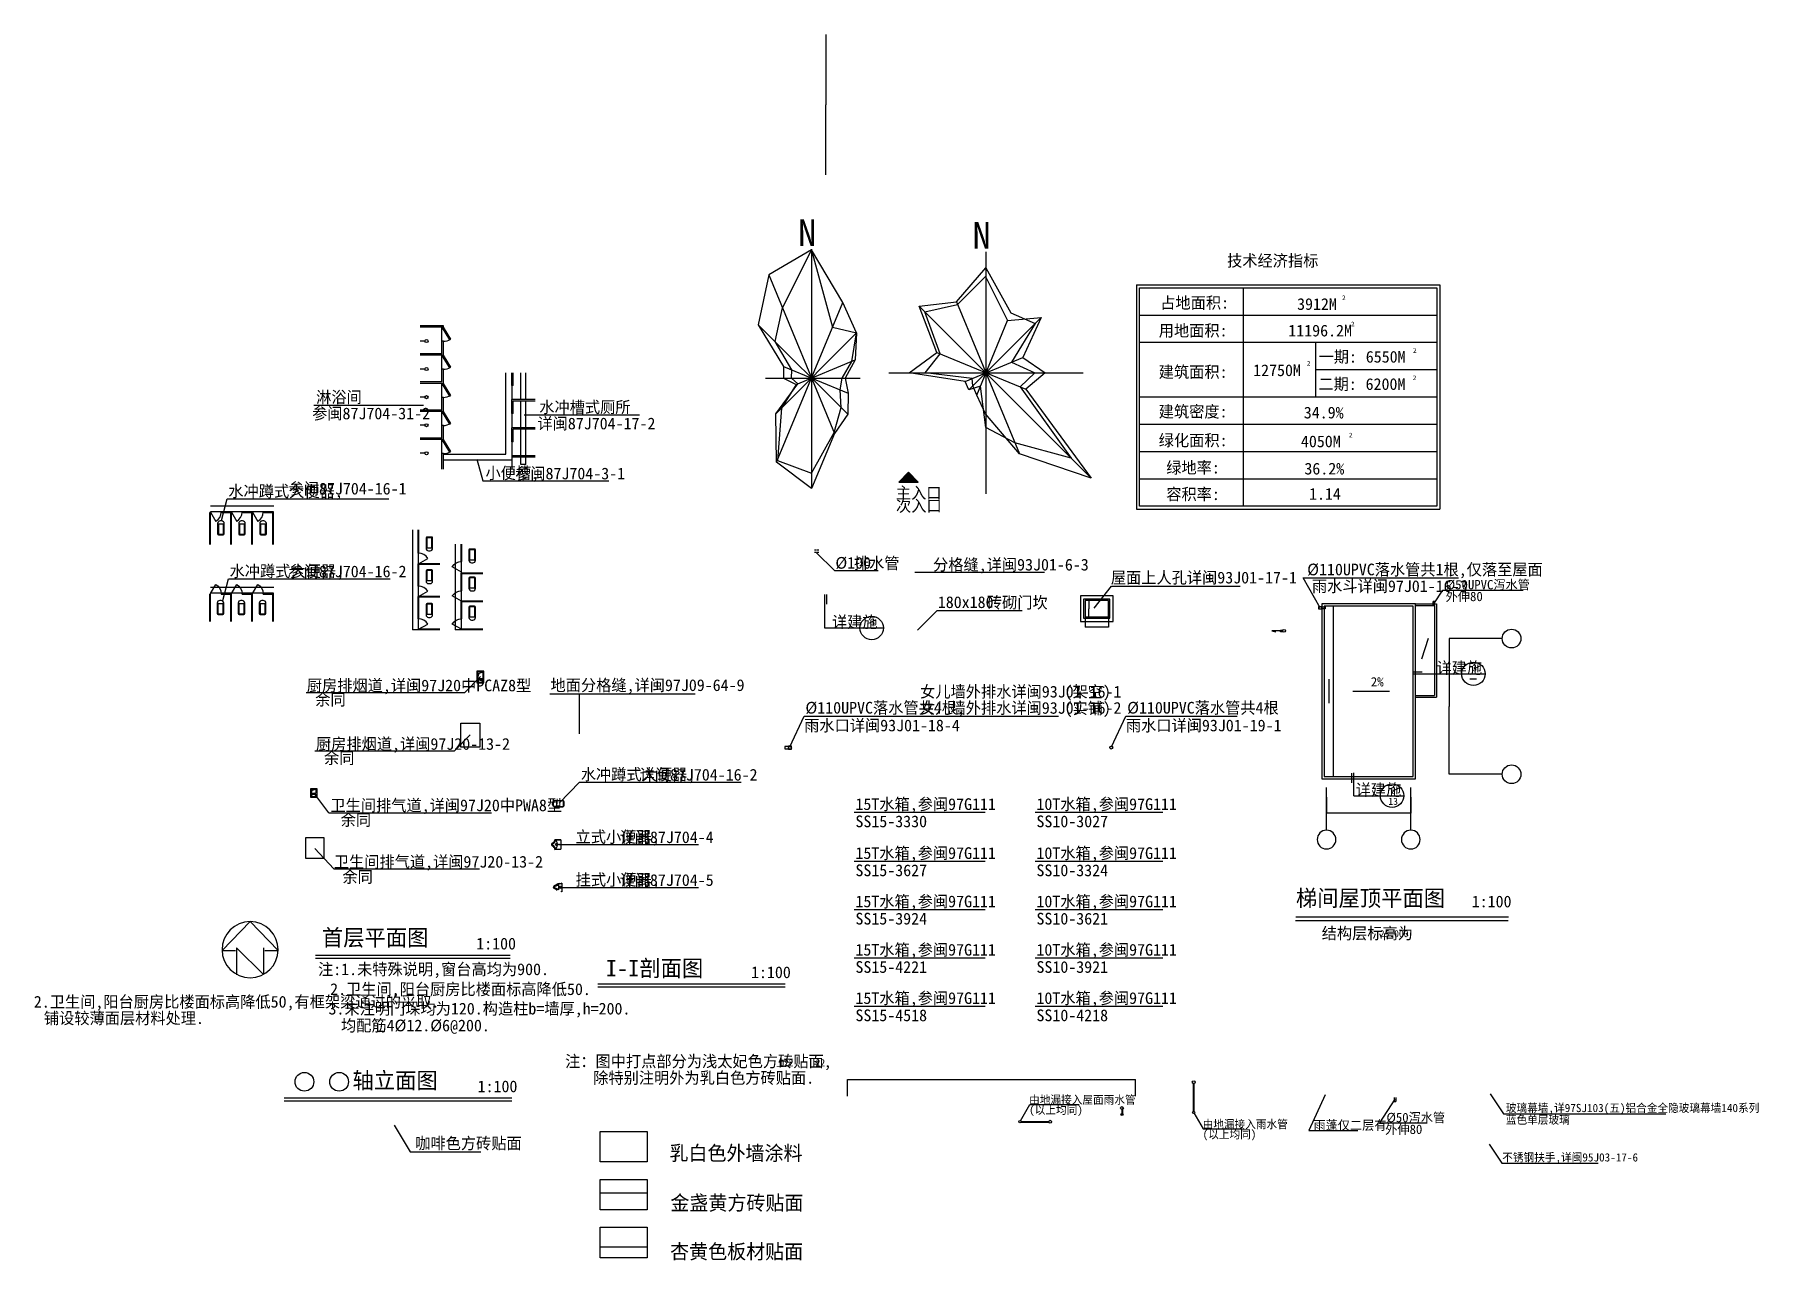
# Model space of a CAD drawing. Header units: metres. Extents: x 0 to 220065, y -166319 to 0.
# Drawn here: x 146391 to 220065, y -166319 to -113921 of the extents above; entities outside this region: 1.
import ezdxf

# ---------------------------------------------------------------- set-up
doc = ezdxf.new("R2010")
doc.units = ezdxf.units.M
for name, color, linetype in [('13000', 94, 'Continuous'), ('9013', 5, 'Continuous'), ('AXIS', 3, 'Continuous'), ('LAYER1', 33, 'Continuous'), ('LAYER2', 7, 'Continuous'), ('PUB_DIM', 3, 'Continuous')]:
    doc.layers.add(name, color=color, linetype=linetype)
doc.dimstyles.get("Standard").update_dxf_attribs({"dimtxt": 2.5, "dimasz": 2.5, "dimexe": 1.25, "dimexo": 0.625, "dimtad": 1, "dimcen": 2.5, "dimazin": 3, "dimtfac": 1, "dimtmove": 0, "dimatfit": 3})

# ---------------------------------------------------------------- blocks, each defined once
blk = doc.blocks.new('_LV6')
for p, q in [((-139.78, -340), (-139.78, -779.66)), ((-109.78, -340), (-109.78, -769.66)), ((99.78, -300), (-99.78, -300)), ((99.78, -330), (-99.78, -330)), ((109.78, -769.66), (109.78, -340)), ((139.78, -779.66), (139.78, -340)), ((139.78, -769.66), (-139.78, -769.66)), ((-29.78, -889.66), (29.78, -889.66))]:
    blk.add_line(p, q)
for centre, radius, start, end in [((-99.78, -340), 40, 90, 180), ((-99.78, -340), 10, 90, 180), ((99.78, -340), 40, 0, 90), ((99.78, -340), 10, 0, 90), ((-29.78, -779.66), 110, 180, 270), ((29.78, -779.66), 110, 270, 0)]:
    blk.add_arc(centre, radius, start, end)
blk = doc.blocks.new('_AXISO')
blk.add_circle((0, 0), 0.5)
blk = doc.blocks.new('_DBLK')
blk.add_line((-0.5, 0), (0, -0.87))
blk.add_arc((-0.5, 0), 1, 300, 0)
blk = doc.blocks.new('M_E8')
for p, q in [((-204.49, -256.55), (-194.49, -1.55)), ((-194.49, -1.55), (195.51, -1.55)), ((205.51, -256.55), (195.51, -1.55))]:
    blk.add_line(p, q)
for points in [[(-195.76, 0), (195.76, 0), (205.51, -256.55, -4.36)], [(-194.49, -1.55), (-204.49, -256.55, 0.76)]]:
    blk.add_lwpolyline(points, format="xyb")
for points in [[(-204.49, -256.55), (-194.31, -257.83), (-194.31, -257.83), (-183.41, -259.98), (-175.22, -261.08), (-165.23, -264.33), (-156.16, -267.62), (-147.09, -270.87), (-138.02, -275.26), (-128.03, -280.7), (-118.96, -287.24), (-108.97, -294.84), (-101.69, -300.32), (-93.54, -307.92), (-86.26, -315.56), (-79.01, -324.29), (-73.56, -331.88), (-68.11, -339.52), (-61.75, -348.26), (-58.13, -355.85), (-53.59, -365.69), (-49.93, -374.38), (-42.69, -383.11), (-36.32, -388.56), (-29.96, -391.8), (-22.72, -395.1), (-17.27, -398.34), (-9.11, -399.44), (0, -399.44), (12.69, -398.34), (22.68, -395.1), (29.04, -391.8), (35.37, -388.56), (42.65, -385.26), (49.02, -379.82), (53.55, -374.38), (58.09, -365.69), (61.71, -356.95), (65.33, -347.16), (70.78, -339.52), (75.32, -331.88), (79.85, -325.34), (85.3, -318.8), (90.75, -313.36), (95.29, -307.92), (99.83, -302.47), (106.19, -294.84), (113.47, -290.49), (118.92, -285.05), (126.16, -279.6), (131.61, -277.41), (138.89, -273.06), (145.22, -270.87), (154.33, -267.62), (161.57, -264.33), (173.39, -261.08), (183.38, -258.88), (190.62, -257.83), (198.81, -256.74), (205.51, -256.55)], [(-1.83, -142.34), (6.33, -142.34), (11.78, -145.59), (19.06, -147.78), (24.51, -152.13), (29.04, -157.57), (34.49, -166.31), (37.2, -173.95), (39.03, -182.64), (37.2, -191.37), (35.37, -200.06), (29.04, -207.7), (24.51, -214.24), (17.23, -218.59), (11.78, -222.93), (3.62, -224.03), (-1.83, -224.03), (-6.37, -224.03), (-10.9, -222.93), (-18.18, -220.78), (-26.34, -217.49), (-31.79, -213.15), (-37.24, -206.6), (-41.78, -198.97), (-43.6, -190.28), (-44.52, -182.64), (-41.78, -172.85), (-39.95, -164.11), (-35.41, -157.57), (-30.87, -149.98), (-26.34, -147.78), (-23.63, -144.49), (-18.18, -143.44), (-13.65, -143.44), (-11.82, -142.34), (-8.19, -142.34), (-6.37, -141.24), (-1.83, -142.34)]]:
    blk.add_lwpolyline(points)
for centre, radius in [((-3.28, -183.74), 41.75), ((-1.11, -73.5), 15)]:
    blk.add_circle(centre, radius)
for centre, radius, start, end in [((-218.06, -431.99), 175.97, 26.18, 85.58), ((-157.97, -223.49), 22.68, 134.59, 206.46), ((-197.62, -411.86), 179.32, 22.3, 83.8), ((-2.19, -389.19), 250.1, 46.65, 133.35), ((1.09, -338.23), 63.32, 194.74, 345.26), ((3.87, -328.88), 38.59, 202.78, 341.36), ((201.41, -407.22), 173.97, 100.57, 157.7), ((215.3, -424.61), 168.35, 93.33, 155.33), ((162.1, -221.77), 16.22, 297.14, 62.86)]:
    blk.add_arc(centre, radius, start, end)
blk = doc.blocks.new('M_E14')
blk.add_line((-116.36, -146.29), (109.36, -146.29))
for points in [[(-185, 0), (-185, -10), (-165, -10)], [(-185, 0), (185, 0), (185, -10), (165, -10)], [(-136.84, -207.12), (-146.12, -193.93), (-153.42, -182.16), (-159, -171.66), (-163.13, -162.28), (-166.07, -153.86), (-168.08, -146.24), (-169.43, -139.28), (-170.39, -132.82), (-171.17, -126.71), (-171.82, -120.84), (-172.36, -115.14), (-172.77, -109.51), (-173.07, -103.86), (-173.26, -98.09), (-173.34, -92.13), (-173.32, -85.87), (-173.2, -79.2), (-172.89, -71.9), (-172.32, -63.72), (-171.41, -54.41), (-170.07, -43.71), (-168.21, -31.39), (-165.76, -17.18), (-164.22, -9.13)], [(-137.39, -204.91), (-127.15, -213.8)], [(-129.96, -211.28), (-128.21, -212.88), (-120.33, -220.88), (-113.44, -228.67), (-107.42, -236.3), (-102.15, -243.82), (-97.51, -251.27), (-93.38, -258.71), (-89.65, -266.16), (-86.25, -273.58), (-83.09, -280.91), (-80.1, -288.09), (-77.22, -295.07), (-74.37, -301.79), (-71.49, -308.17), (-68.49, -314.18), (-65.33, -319.75), (-61.99, -324.9), (-58.48, -329.65), (-54.8, -334), (-50.98, -337.98), (-47, -341.61), (-42.87, -344.9), (-38.61, -347.87), (-34.22, -350.54), (-29.7, -352.9), (-25.05, -354.93), (-20.28, -356.63), (-15.4, -357.98), (-10.4, -358.97), (-5.29, -359.6), (-0.08, -359.85), (0.28, -359.84)], [(120.42, -218.33), (118.59, -219.83), (110.26, -227.37), (102.94, -234.76), (96.5, -242.04), (90.82, -249.25), (85.77, -256.43), (81.23, -263.63), (77.09, -270.85), (73.27, -278.07), (69.7, -285.21), (66.32, -292.22), (63.05, -299.02), (59.83, -305.57), (56.59, -311.78), (53.26, -317.61), (49.79, -323), (46.16, -327.95), (42.39, -332.49), (38.48, -336.63), (34.43, -340.39), (30.25, -343.79), (25.95, -346.84), (21.53, -349.57), (16.99, -351.98), (12.35, -354.08), (7.59, -355.85), (2.74, -357.28), (-0.86, -358.06)], [(128.63, -211.61), (117.47, -220.5)], [(165.82, -14.46), (164.89, -8.91)]]:
    blk.add_lwpolyline(points)
for radius in [47.26, 34.63, 22.06]:
    blk.add_circle((-4.16, -61.93), radius)
for centre, radius, start, end in [((-386.52, -362.73), 346.17, 14.06, 38.7), ((-9.88, -276.01), 40.93, 183.66, 351.94), ((330.92, -365.64), 311.77, 135.29, 164.39)]:
    blk.add_arc(centre, radius, start, end)
blk = doc.blocks.new('M_E2')
blk.add_line((-305.5, -117.5), (-265.5, -117.5))
for points in [[(-365.94, 138, 0.98), (-365.94, -138, 0.98)], [(-365.5, 117.5, 0.98), (-365.5, -117.5, 0.98)], [(-305.5, 117.5, 0.41), (-315.5, 107.5, 0.41)], [(0, 87.5, 0.46), (-58.59, 137.35, 0.46)], [(-20.5, 87.5, 0.41), (-50.5, 117.5, 0.41)], [(-315.5, -107.5, 0.41), (-305.5, -117.5, 0.41)], [(-58.59, -137.35, 0.46), (0, -87.5, 0.46)], [(-50.5, -117.5, 0.41), (-20.5, -87.5, 0.41)]]:
    blk.add_lwpolyline(points, format="xyb")
for points in [[(-365.94, 137.35), (-58.59, 137.35)], [(-315.5, 117.5), (-365.5, 117.5)], [(-340.5, 117.5), (-265.5, 117.5)], [(-315.5, 107.5), (-315.5, -107.5)], [(-50.5, 117.5), (-267.43, 117.5)], [(-20.5, -87.5), (-20.5, 87.5)], [(0, 87.5), (0, -87.5)], [(-381.44, -137.35), (-58.59, -137.35)], [(-315.5, -117.5), (-365.5, -117.5)], [(-340.5, -117.5), (-265.5, -117.5)], [(-265.5, -117.5), (-50.5, -117.5)]]:
    blk.add_lwpolyline(points)
blk = doc.blocks.new('F1')
at = {"color": 9}
for p, q in [((7595.72, 22208.96), (7595.72, 1735.62)), ((3945.94, 19996.2), (9558.49, 6446.28)), ((4619.3, 3999.14), (10265.96, 17631.39)), ((3042.99, 15737.58), (10697.74, 8082.83)), ((4540.96, 8130.1), (11455.7, 15044.83)), ((5189.66, 12181.47), (10726.56, 9888.01)), ((6284.68, 10641.8), (11321.29, 12728.03)), ((3658.53, 11184.85), (11751.63, 11184.85))]:
    blk.add_line(p, q, dxfattribs=at)
at = {"color": 6}
blk.add_lwpolyline([(10220.5, 11184.85), (11032.36, 12608.36), (11455.7, 15044.83), (10265.96, 17631.39), (7598.59, 22129.55), (3945.94, 19996.2), (3042.99, 15737.58), (5189.66, 12181.47), (5189.66, 11184.85), (6284.68, 10641.8), (5029.91, 8619.05), (4678.46, 4141.98), (7595.72, 3048.01), (9526.52, 6523.47), (10129.99, 8650.57), (10039.22, 10172.72)], close=True, dxfattribs=at)
at = {"color": 1}
blk.add_lwpolyline([(10461.38, 11184.85), (10726.56, 9888.01), (10697.74, 8082.83), (9558.49, 6446.28), (7595.72, 1735.62), (4619.3, 3999.14), (4540.96, 8130.1), (6424.47, 10699.7), (5894.21, 11184.85), (5901.73, 11886.52), (4480.04, 14300.52), (5110.2, 17185.41), (7595.72, 22123.85), (9392.27, 15522.12), (11455.7, 15044.83), (11321.29, 12728.03)], close=True, dxfattribs=at)
blk.add_text('N', height=2278.18, dxfattribs=at).set_placement((6453.33, 22478.31))
blk = doc.blocks.new('F2')
at = {"color": 9}
for p, q in [((10540.97, 21647.4), (10540.97, 977.94)), ((4838.2, 17015.44), (19540.74, 2312.91)), ((8034.28, 17364.37), (13405.17, 4397.88)), ((9081.53, 9853.23), (15267.78, 16039.48)), ((9751.79, 9407.42), (12387.13, 15769.7)), ((6349.22, 13048.95), (13941.19, 9904.26)), ((8761.31, 10575.51), (13696.6, 12619.78)), ((2231.47, 11312.67), (18850.47, 11312.67))]:
    blk.add_line(p, q, dxfattribs=at)
at = {"color": 6}
blk.add_lwpolyline([(10540.97, 20287.77), (12668.99, 16450.16), (14751.53, 15523.24), (12715.04, 12213.2), (14727.79, 11312.67), (13462.92, 10102.36), (17839.35, 4014.3), (13024.22, 5317.58), (10540.97, 6626.64), (10069.88, 10175.37), (9081.53, 9853.23), (8761.31, 10575.51), (3971.33, 11312.67), (6349.22, 13048.95), (4838.2, 17015.44), (8034.28, 17364.37)], close=True, dxfattribs=at)
at = {"color": 1}
blk.add_lwpolyline([(10504.53, 19530.94), (12387.13, 15769.7), (15267.78, 16039.48), (13696.6, 12619.78), (15603.13, 11312.67), (13941.19, 9904.26), (19540.74, 2312.91), (13405.17, 4397.88), (10518.14, 7811.67), (9751.79, 9407.42), (9427.19, 10198.9), (9375.81, 10830.05), (5358.51, 11312.67), (6638.9, 12928.96), (5332.01, 16521.63), (8120.96, 17142.53)], close=True, dxfattribs=at)
blk.add_text('N', height=2278.18, dxfattribs=at).set_placement((9398.59, 21916.75))
blk = doc.blocks.new('*D1')
for p, q in [((206851.74, -139738.83), (206851.74, -142638.83)), ((206851.49, -142638.83), (206851.24, -142638.83)), ((206851.74, -145538.83), (206851.74, -142638.83)), ((206851.74, -142638.83), (206851.74, -142638.83)), ((206851.99, -142638.83), (206852.24, -142638.83))]:
    blk.add_line(p, q)
at = {"layer": 'Defpoints'}
for p in [(206851.74, -139738.83), (206851.74, -142638.83), (206851.74, -145538.83)]:
    blk.add_point(p, dxfattribs=at)
at = {"layer": 'PUB_DIM', "insert": (206851.74, -142637.705), "char_height": 1, "attachment_point": 5}
blk.add_mtext('0', dxfattribs=at)
blk = doc.blocks.new('*D2')
for p, q in [((181135.2, -159292.16), (181135.2, -158581.66)), ((181135.45, -158581.66), (187282.7, -158581.66)), ((187287.7, -158581.66), (193434.95, -158581.66)), ((193435.2, -159292.16), (193435.2, -158581.66))]:
    blk.add_line(p, q)
at = {"layer": 'Defpoints'}
for p in [(181135.2, -158581.66), (181135.2, -159292.16), (193435.2, -159292.16)]:
    blk.add_point(p, dxfattribs=at)
at = {"layer": 'AXIS', "insert": (187285.2, -158581.66), "char_height": 1, "attachment_point": 5}
blk.add_mtext('12300', dxfattribs=at)
blk = doc.blocks.new('*D4')
for p, q in [((191453.48, -138461.1), (191453.23, -138461.1)), ((191453.73, -138111.1), (191453.73, -138461.1)), ((191453.73, -138811.1), (191453.73, -138461.1)), ((191453.73, -138461.1), (191453.73, -138461.1)), ((191453.98, -138461.1), (191454.23, -138461.1))]:
    blk.add_line(p, q)
at = {"layer": 'Defpoints'}
for p in [(191453.73, -138111.1), (191453.73, -138461.1), (191453.73, -138811.1)]:
    blk.add_point(p, dxfattribs=at)
at = {"layer": 'PUB_DIM', "insert": (191453.73, -138459.975), "char_height": 1, "attachment_point": 5}
blk.add_mtext('0', dxfattribs=at)
blk = doc.blocks.new('*D5')
for p, q in [((191284.92, -138662.56), (191284.92, -139247.8)), ((192284.92, -138662.56), (192284.92, -139247.8)), ((191782.92, -139247.8), (191284.67, -139247.8)), ((192285.17, -139247.8), (191786.92, -139247.8))]:
    blk.add_line(p, q)
at = {"layer": 'Defpoints'}
for p in [(191284.92, -138662.56), (192284.92, -138662.56), (192284.92, -139247.8)]:
    blk.add_point(p, dxfattribs=at)
at = {"layer": 'PUB_DIM', "insert": (191784.92, -139247.8), "char_height": 1, "attachment_point": 5}
blk.add_mtext('1000', dxfattribs=at)
blk = doc.blocks.new('*D6')
for p, q in [((201605.85, -146510.36), (201605.85, -147204.16)), ((205205.85, -146510.36), (205205.85, -147204.16)), ((203403.85, -147204.16), (201605.6, -147204.16)), ((205206.1, -147204.16), (203407.85, -147204.16))]:
    blk.add_line(p, q)
at = {"layer": 'Defpoints'}
for p in [(201605.85, -146510.36), (205205.85, -146510.36), (205205.85, -147204.16)]:
    blk.add_point(p, dxfattribs=at)
at = {"layer": 'PUB_DIM', "insert": (203405.85, -147204.16), "char_height": 1, "attachment_point": 5}
blk.add_mtext('3600', dxfattribs=at)
blk = doc.blocks.new('*D7')
for p, q in [((180211.04, -113920.77), (180211.04, -116920.77)), ((180210.79, -116920.77), (180210.54, -116920.77)), ((180211.04, -119920.77), (180211.04, -116920.77)), ((180211.04, -116920.77), (180211.04, -116920.77)), ((180211.29, -116920.77), (180211.54, -116920.77))]:
    blk.add_line(p, q)
at = {"layer": 'Defpoints'}
for p in [(180211.04, -113920.77), (180211.04, -116920.77), (180211.04, -119920.77)]:
    blk.add_point(p, dxfattribs=at)
at = {"layer": 'PUB_DIM', "insert": (180211.04, -116919.645), "char_height": 1, "attachment_point": 5}
blk.add_mtext('6M', dxfattribs=at)
blk = doc.blocks.new('*D3')
for p, q in [((0, 0), (0, -158820.84)), ((0, 0), (0, -158820.84)), ((-0.25, -158820.84), (-0.5, -158820.84)), ((0, -158820.84), (0, -158820.84)), ((0.25, -158820.84), (0.5, -158820.84))]:
    blk.add_line(p, q)
at = {"layer": 'Defpoints'}
for p in [(0, 0), (0, 0), (0, -158820.84)]:
    blk.add_point(p, dxfattribs=at)
at = {"layer": 'PUB_DIM', "insert": (0, -158819.715), "char_height": 1, "attachment_point": 5}
blk.add_mtext('0', dxfattribs=at)

msp = doc.modelspace()

# ---------------------------------------------------------------- hatches: boundary and pattern name
at = {"layer": 'LAYER1'}
h = msp.add_hatch(dxfattribs=at)
h.set_pattern_fill('AR-BRELM', scale=80)
h.paths.add_polyline_path([(170569.32, -162850.53), (170569.32, -164150.27), (172569.53, -164150.27), (172569.53, -162850.53)])
h = msp.add_hatch(dxfattribs=at)
h.set_pattern_fill('AR-BRELM', scale=300)
h.paths.add_polyline_path([(170569.32, -164899.73), (170569.32, -166199.47), (172569.53, -166199.47), (172569.53, -164899.73)])
at = {"layer": 'LAYER2'}
h = msp.add_hatch(dxfattribs=at)
h.set_pattern_fill('ANSI31', scale=198)
h.paths.add_polyline_path([(188457.17, -160387.29, 1), (188552.21, -160387.29, 1)])
h = msp.add_hatch(dxfattribs=at)
h.set_pattern_fill('ANSI31', scale=198)
h.paths.add_polyline_path([(192821.86, -160077.07, 1), (192916.9, -160077.07, 1)])
h = msp.add_hatch(dxfattribs=at)
h.set_pattern_fill('ANSI31', scale=198)
h.paths.add_polyline_path([(195884.13, -159992.31, 1), (195979.17, -159992.31, 1)])
h = msp.add_hatch(dxfattribs=at)
h.set_pattern_fill('AR-SAND', scale=180)
h.paths.add_polyline_path([(170569.32, -160801.33), (170569.32, -162101.07), (172569.53, -162101.07), (172569.53, -160801.33)])
at = {"layer": 'PUB_DIM'}
h = msp.add_hatch(dxfattribs=at)
h.set_pattern_fill('SOLID')
h.paths.add_polyline_path([(184158.62, -133050.99), (183740.61, -132632.98), (183322.6, -133050.99)])

# ---------------------------------------------------------------- linework, layer by layer
for p, q in [((195917.61, -159946.91), (195917.61, -158757.41)), ((195947.61, -159945.16), (195947.61, -158755.4)), ((192851.37, -159859.45), (192851.37, -160034.01)), ((192881.37, -159859.45), (192881.37, -160034.01)), ((188550.09, -160373.25), (189739.6, -160373.25)), ((188551.84, -160403.25), (189741.61, -160403.25))]:
    msp.add_line(p, q)
at = {"layer": '9013'}
msp.add_lwpolyline([(156804.85, -153035.94, 1), (154404.85, -153035.94, 1), (156804.85, -153035.94, 1)], format="xyb", dxfattribs=at)
for points in [[(155605.15, -151835.94), (154405.15, -153062.64)], [(155605.15, -151835.94), (156805.15, -153062.64)], [(154405.15, -153062.64), (154980.15, -153062.64)], [(156180.15, -154102.33), (155030.15, -152952.33)], [(155030.15, -152952.33), (155030.15, -154102.63)], [(156180.15, -152952.33), (156180.15, -154102.33)], [(156230.15, -153062.64), (156805.15, -153062.64)]]:
    msp.add_lwpolyline(points, dxfattribs=at)
at = {"layer": 'AXIS'}
for p, q in [((193487.69, -124619.19), (206448.18, -124619.19)), ((193487.69, -124619.19), (193487.69, -134202.53)), ((198039.29, -124744.19), (198039.29, -134077.53)), ((206448.18, -124619.19), (206448.18, -134202.53)), ((193612.69, -125910.86), (206323.18, -125910.86)), ((193612.69, -127077.53), (206323.18, -127077.53)), ((201134.24, -127077.53), (201134.24, -129410.86)), ((201134.24, -128244.19), (206323.18, -128244.19)), ((193612.69, -129410.86), (206323.18, -129410.86)), ((193612.69, -130577.53), (206323.18, -130577.53)), ((193612.69, -131744.19), (206323.18, -131744.19)), ((193612.69, -132910.86), (206323.18, -132910.86)), ((193487.69, -134202.53), (206448.18, -134202.53)), ((209112.45, -139738.83), (206851.74, -139738.83)), ((209112.45, -145538.83), (206851.74, -145538.83)), ((201605.85, -147929.47), (201605.85, -146103.63)), ((205205.85, -147929.47), (205205.85, -146103.63))]:
    msp.add_line(p, q, dxfattribs=at)
for points in [[(191084.92, -139011.1), (192484.92, -139011.1), (192484.92, -137911.1), (191084.92, -137911.1)], [(191224.92, -138871.1), (192344.92, -138871.1), (192344.92, -138051.1), (191224.92, -138051.1)], [(191284.92, -138811.1), (192284.92, -138811.1), (192284.92, -138111.1), (191284.92, -138111.1)]]:
    msp.add_lwpolyline(points, close=True, dxfattribs=at)
at = {"layer": 'LAYER1'}
for p, q in [((163863.97, -126371.51), (162868.81, -126371.51)), ((163864.47, -126431.51), (162868.81, -126431.51)), ((163804.47, -126432.01), (163803.97, -126431.51)), ((163804.47, -127032.01), (163804.47, -126432.01)), ((163864.47, -126432.01), (163813.29, -126463.33)), ((163813.29, -126463.33), (164126.46, -126975.12)), ((163863.97, -126371.51), (163864.47, -126372.01)), ((163864.47, -126431.51), (163864.47, -126372.01)), ((164177.63, -126943.8), (163864.47, -126432.01)), ((163076.42, -127021.24), (162870.36, -127021.24)), ((163864.47, -127032.01), (163804.47, -127032.01)), ((163804.47, -127571.51), (163804.47, -127032.01)), ((163864.47, -127631.51), (163864.47, -127032.01)), ((164126.46, -126975.12), (164177.63, -126943.8)), ((163804.47, -127571.51), (162868.81, -127571.51)), ((163864.47, -127631.51), (162868.81, -127631.51)), ((163804.47, -128231.51), (163804.47, -127631.51)), ((163864.47, -127631.51), (163813.29, -127662.83)), ((163813.29, -127662.83), (164126.46, -128174.62)), ((164177.63, -128143.3), (163864.47, -127631.51)), ((164126.46, -128174.62), (164177.63, -128143.3)), ((163804.47, -128771.51), (162868.81, -128771.51)), ((163864.47, -128831.51), (162868.81, -128831.51)), ((163076.42, -128221.24), (162870.36, -128221.24)), ((163804.47, -128771.51), (163804.47, -128231.51)), ((163864.47, -128231.51), (163804.47, -128231.51)), ((163804.47, -129431.51), (163804.47, -128831.51)), ((163864.47, -128831.51), (163813.29, -128862.83)), ((163813.29, -128862.83), (164126.46, -129374.62)), ((163864.47, -128831.51), (163864.47, -128231.51)), ((164177.63, -129343.3), (163864.47, -128831.51)), ((166533.81, -131851.01), (166533.81, -128386.51)), ((166783.81, -128926.51), (166783.81, -128386.51)), ((166783.81, -128386.51), (166783.81, -132501.51)), ((166843.81, -128926.51), (166783.81, -128926.51)), ((166843.81, -128926.51), (166843.81, -128386.51)), ((167173.81, -129526.51), (167173.81, -128386.51)), ((167393.81, -129526.51), (167393.81, -128386.51)), ((163076.42, -129421.24), (162870.36, -129421.24)), ((163864.47, -129431.51), (163804.47, -129431.51)), ((163804.47, -129971.51), (163804.47, -129431.51)), ((163864.47, -130031.51), (163864.47, -129431.51)), ((164126.46, -129374.62), (164177.63, -129343.3)), ((167783.81, -129526.51), (166783.81, -129526.51)), ((166783.81, -130126.51), (166783.81, -129526.51)), ((166844.31, -129586.51), (166843.81, -129587.01)), ((166843.81, -130126.51), (166843.81, -129587.01)), ((167783.81, -129586.51), (166844.31, -129586.51)), ((167173.81, -130726.51), (167173.81, -129586.51)), ((167393.81, -130726.51), (167393.81, -129586.51)), ((163804.47, -129971.51), (162868.81, -129971.51)), ((163864.47, -130031.51), (162868.81, -130031.51)), ((163804.47, -130631.51), (163804.47, -130031.51)), ((163864.47, -130031.51), (163813.29, -130062.83)), ((163813.29, -130062.83), (164126.46, -130574.62)), ((164177.63, -130543.3), (163864.47, -130031.51)), ((166843.81, -130126.51), (166783.81, -130126.51)), ((163076.42, -130621.24), (162870.36, -130621.24)), ((163864.47, -130631.51), (163804.47, -130631.51)), ((163804.47, -131171.51), (163804.47, -130631.51)), ((163864.47, -131231.51), (163864.47, -130631.51)), ((164126.46, -130574.62), (164177.63, -130543.3)), ((167783.81, -130726.51), (166783.81, -130726.51)), ((166783.81, -131326.51), (166783.81, -130726.51)), ((166843.81, -130787.01), (166844.31, -130786.51)), ((166843.81, -131326.51), (166843.81, -130787.01)), ((167783.81, -130786.51), (166844.31, -130786.51)), ((167173.81, -131926.51), (167173.81, -130786.51)), ((167393.81, -131926.51), (167393.81, -130786.51)), ((163804.47, -131171.51), (162868.81, -131171.51)), ((163864.47, -131231.51), (162868.81, -131231.51)), ((163076.42, -131821.24), (162870.36, -131821.24)), ((163804.47, -131831.51), (163804.47, -131231.51)), ((163864.47, -131831.51), (163804.47, -131831.51)), ((163804.47, -132501.51), (163804.47, -131831.51)), ((163864.47, -131231.51), (163813.29, -131262.83)), ((163813.29, -131262.83), (164126.46, -131774.62)), ((164177.63, -131743.3), (163864.47, -131231.51)), ((163864.47, -132501.51), (163864.47, -131831.51)), ((163864.47, -131851.51), (166533.31, -131851.51)), ((164126.46, -131774.62), (164177.63, -131743.3)), ((166533.31, -131851.51), (166533.81, -131851.01)), ((166843.81, -131326.51), (166783.81, -131326.51)), ((163864.47, -132101.51), (166783.81, -132101.51)), ((167783.81, -131926.51), (166783.81, -131926.51)), ((167783.81, -131986.51), (166783.81, -131986.51)), ((167173.81, -132303.64), (167173.81, -131986.51)), ((167393.81, -132303.64), (167173.81, -132303.64)), ((167393.81, -132303.64), (167393.81, -131986.51)), ((156616.38, -134072.74), (153920.05, -134072.74)), ((153881.39, -135722.74), (153881.39, -134352.74)), ((153911.39, -135722.74), (153911.39, -134322.74)), ((153911.39, -134352.74), (153911.39, -134322.74)), ((156611.38, -134322.74), (153920.05, -134322.74)), ((154370.05, -134322.74), (154811.38, -134322.74)), ((154370.05, -134322.74), (154370.05, -134352.74)), ((154370.05, -134352.74), (154781.38, -134352.74)), ((154781.38, -135722.74), (154781.38, -134352.74)), ((154811.38, -135722.74), (154811.38, -134322.74)), ((154811.38, -134352.74), (154811.38, -134322.74)), ((155261.38, -134322.74), (155711.38, -134322.74)), ((155261.38, -134352.74), (155261.38, -134322.74)), ((155261.38, -134352.74), (155681.38, -134352.74)), ((155681.38, -135722.74), (155681.38, -134352.74)), ((155711.38, -135722.74), (155711.38, -134322.74)), ((155711.38, -134352.74), (155711.38, -134322.74)), ((156161.38, -134322.74), (156611.38, -134322.74)), ((156161.38, -134352.74), (156161.38, -134322.74)), ((156161.38, -134352.74), (156581.38, -134352.74)), ((156581.38, -135722.74), (156581.38, -134352.74)), ((156611.38, -135722.74), (156611.38, -134322.74)), ((162539.88, -135096.95), (162539.88, -139371.95)), ((162789.88, -135096.95), (162789.88, -139371.95)), ((162789.88, -136091.95), (162789.88, -135096.95)), ((162819.88, -136091.95), (162819.88, -135096.95)), ((162819.88, -136091.95), (162789.88, -136091.95)), ((164372.13, -135696.95), (164372.13, -139371.95)), ((164622.13, -135696.95), (164622.13, -139371.95)), ((164622.13, -136446.95), (164622.13, -135696.95)), ((164652.13, -136446.95), (164652.13, -135696.95)), ((163714.88, -136541.95), (162789.88, -136541.95)), ((162819.88, -136541.95), (162789.88, -136541.95)), ((162789.88, -137491.95), (162789.88, -136541.95)), ((163714.88, -136571.95), (162819.88, -136571.95)), ((162819.88, -137491.95), (162819.88, -136571.95)), ((164652.13, -136446.95), (164622.13, -136446.95)), ((165547.13, -136941.95), (164622.13, -136941.95)), ((164622.13, -137691.95), (164622.13, -136941.95)), ((164652.13, -136941.95), (164622.13, -136941.95)), ((165547.13, -136971.95), (164652.13, -136971.95)), ((164652.13, -137691.95), (164652.13, -136971.95)), ((156616.38, -137554.33), (153920.05, -137554.33)), ((162819.88, -137491.95), (162789.88, -137491.95)), ((164652.13, -137691.95), (164622.13, -137691.95)), ((153881.39, -139004.33), (153881.39, -137834.33)), ((153911.39, -139004.33), (153911.39, -137804.33)), ((153911.39, -137834.33), (153911.39, -137804.33)), ((156611.38, -137804.33), (153920.05, -137804.33)), ((154370.05, -137804.33), (154811.38, -137804.33)), ((154370.05, -137804.33), (154370.05, -137834.33)), ((154370.05, -137834.33), (154781.38, -137834.33)), ((154781.38, -139004.33), (154781.38, -137834.33)), ((154811.38, -139004.33), (154811.38, -137804.33)), ((154811.38, -137834.33), (154811.38, -137804.33)), ((155261.38, -137804.33), (155711.38, -137804.33)), ((155261.38, -137834.33), (155261.38, -137804.33)), ((155261.38, -137834.33), (155681.38, -137834.33)), ((155681.38, -139004.33), (155681.38, -137834.33)), ((155711.38, -139004.33), (155711.38, -137804.33)), ((155711.38, -137834.33), (155711.38, -137804.33)), ((156161.38, -137804.33), (156611.38, -137804.33)), ((156161.38, -137834.33), (156161.38, -137804.33)), ((156161.38, -137834.33), (156581.38, -137834.33)), ((156581.38, -139004.33), (156581.38, -137834.33)), ((156611.38, -139004.33), (156611.38, -137804.33)), ((163714.88, -137941.95), (162789.88, -137941.95)), ((162789.88, -138891.95), (162789.88, -137941.95)), ((162819.88, -137941.95), (162789.88, -137941.95)), ((163714.88, -137971.95), (162819.88, -137971.95)), ((162819.88, -138891.95), (162819.88, -137971.95)), ((164622.13, -138891.95), (164622.13, -138141.95)), ((165547.13, -138141.95), (164622.13, -138141.95)), ((164652.13, -138141.95), (164622.13, -138141.95)), ((164652.13, -138891.95), (164652.13, -138171.95)), ((165547.13, -138171.95), (164652.13, -138171.95)), ((162819.88, -138891.95), (162789.88, -138891.95)), ((164652.13, -138891.95), (164622.13, -138891.95)), ((162789.88, -139371.95), (162539.88, -139371.95)), ((163714.88, -139341.95), (162789.88, -139341.95)), ((162789.88, -139371.95), (162789.88, -139341.95)), ((162819.88, -139341.95), (162789.88, -139341.95)), ((163714.88, -139371.95), (162789.88, -139371.95)), ((164622.13, -139371.95), (164372.13, -139371.95)), ((165547.13, -139341.95), (164622.13, -139341.95)), ((164652.13, -139341.95), (164622.13, -139341.95)), ((164622.13, -139371.95), (164622.13, -139341.95)), ((165547.13, -139371.95), (164622.13, -139371.95)), ((165326, -141447.27), (165566, -141447.27)), ((165328.99, -141447.27), (165389.24, -141220.38)), ((165389.24, -141220.38), (165568.99, -141164.52)), ((165326, -141477.27), (165566, -141477.27)), ((165326, -141604.52), (165376.53, -141516.18)), ((165376.53, -141516.18), (165566, -141477.27)), ((158230.45, -146352.67), (158260.26, -146214.34)), ((158230.45, -146352.67), (158420.45, -146352.67)), ((158230.45, -146382.67), (158420.45, -146382.67)), ((158230.45, -146495.42), (158251.86, -146403.71)), ((158251.86, -146403.71), (158420.45, -146382.67)), ((158260.26, -146214.34), (158420.45, -146175.42))]:
    msp.add_line(p, q, dxfattribs=at)
for points in [[(153911.39, -134352.74), (153911.39, -134322.74)], [(153911.39, -134352.74), (153911.39, -134322.74)], [(154370.05, -134322.74), (154370.05, -134352.74)], [(154370.05, -134322.74), (154370.05, -134352.74)], [(154811.38, -134352.74), (154811.38, -134322.74)], [(154811.38, -134352.74), (154811.38, -134322.74)], [(155261.38, -134352.74), (155261.38, -134322.74)], [(155261.38, -134352.74), (155261.38, -134322.74)], [(155711.38, -134352.74), (155711.38, -134322.74)], [(155711.38, -134352.74), (155711.38, -134322.74)], [(156161.38, -134352.74), (156161.38, -134322.74)], [(156161.38, -134352.74), (156161.38, -134322.74)], [(162819.88, -136091.95), (162789.88, -136091.95)], [(162819.88, -136091.95), (162789.88, -136091.95)], [(162819.88, -136091.95), (162789.88, -136091.95)], [(162819.88, -136541.95), (162789.88, -136541.95)], [(162819.88, -136541.95), (162789.88, -136541.95)], [(162819.88, -136541.95), (162789.88, -136541.95)], [(164652.13, -136446.95), (164622.13, -136446.95)], [(164652.13, -136446.95), (164622.13, -136446.95)], [(164652.13, -136446.95), (164622.13, -136446.95)], [(164652.13, -136941.95), (164622.13, -136941.95)], [(164652.13, -136941.95), (164622.13, -136941.95)], [(164652.13, -136941.95), (164622.13, -136941.95)], [(162819.88, -137491.95), (162789.88, -137491.95)], [(162819.88, -137491.95), (162789.88, -137491.95)], [(162819.88, -137491.95), (162789.88, -137491.95)], [(164652.13, -137691.95), (164622.13, -137691.95)], [(164652.13, -137691.95), (164622.13, -137691.95)], [(164652.13, -137691.95), (164622.13, -137691.95)], [(153911.39, -137834.33), (153911.39, -137804.33)], [(153911.39, -137834.33), (153911.39, -137804.33)], [(154370.05, -137804.33), (154370.05, -137834.33)], [(154370.05, -137804.33), (154370.05, -137834.33)], [(154811.38, -137834.33), (154811.38, -137804.33)], [(154811.38, -137834.33), (154811.38, -137804.33)], [(155261.38, -137834.33), (155261.38, -137804.33)], [(155261.38, -137834.33), (155261.38, -137804.33)], [(155711.38, -137834.33), (155711.38, -137804.33)], [(155711.38, -137834.33), (155711.38, -137804.33)], [(156161.38, -137834.33), (156161.38, -137804.33)], [(156161.38, -137834.33), (156161.38, -137804.33)], [(162819.88, -137941.95), (162789.88, -137941.95)], [(162819.88, -137941.95), (162789.88, -137941.95)], [(164652.13, -138141.95), (164622.13, -138141.95)], [(164652.13, -138141.95), (164622.13, -138141.95)], [(162819.88, -138891.95), (162789.88, -138891.95)], [(162819.88, -138891.95), (162789.88, -138891.95)], [(164652.13, -138891.95), (164622.13, -138891.95)], [(164652.13, -138891.95), (164622.13, -138891.95)], [(162819.88, -139341.95), (162789.88, -139341.95), (162789.88, -139371.95)], [(162789.88, -139371.95), (162789.88, -139341.95), (162819.88, -139341.95)], [(164622.13, -139371.95), (164622.13, -139341.95), (164652.13, -139341.95)], [(164652.13, -139341.95), (164622.13, -139341.95), (164622.13, -139371.95)], [(165296, -141634.52), (165596, -141634.52), (165596, -141134.52), (165296, -141134.52), (165296, -141634.52)], [(165566, -141447.27), (165566, -141164.52), (165326, -141164.52), (165326, -141447.27)], [(165326, -141477.27), (165326, -141604.52), (165566, -141604.52), (165566, -141477.27)], [(158200.45, -146145.42), (158450.45, -146145.42), (158450.45, -146525.42), (158200.45, -146525.42), (158200.45, -146145.42)], [(158230.45, -146352.67), (158230.45, -146175.42), (158420.45, -146175.42), (158420.45, -146352.67)], [(158420.45, -146382.67), (158420.45, -146495.42), (158230.45, -146495.42), (158230.45, -146382.67)]]:
    msp.add_lwpolyline(points, dxfattribs=at)
for centre in [(163142.16, -127020.98), (163142.16, -128220.98), (163142.16, -129420.98), (163142.16, -130620.98), (163142.16, -131820.98)]:
    msp.add_circle(centre, 65.89, dxfattribs=at)
for centre in [(163864.47, -126432.01), (163864.47, -127631.51), (163864.47, -128831.51), (163864.47, -130031.51), (163864.47, -131231.51)]:
    msp.add_arc(centre, 600, 270, 301.46, dxfattribs=at)
at = {"layer": 'LAYER2'}
for p, q in [((158333.3, -129768.68), (163009.04, -129768.68)), ((167324.02, -130174.28), (172251.54, -130174.28)), ((165300.71, -132073.69), (165546.97, -132996.38)), ((165546.97, -132996.38), (170934.95, -132996.38)), ((154380.06, -134690.91), (154626.32, -133768.22)), ((154626.32, -133768.22), (161535.53, -133768.22)), ((179731.17, -135941.86), (179805.92, -135941.86)), ((179731.17, -136041.86), (179805.92, -136041.86)), ((179797.15, -136056.86), (180574.97, -136834.68)), ((179835.25, -135941.86), (179911.17, -135941.86)), ((179835.25, -136041.86), (179911.17, -136041.86)), ((180574.97, -136834.68), (182438.51, -136834.68)), ((184005.29, -136901.7), (189553.92, -136901.7)), ((154434.35, -138104.84), (154680.61, -137182.16)), ((154680.61, -137182.16), (161589.82, -137182.16)), ((191680.64, -138434.3), (192414.18, -137499.51)), ((192414.18, -137499.51), (197915.71, -137499.51)), ((200603.5, -137141.57), (207247.86, -137141.57)), ((201338.9, -138426.78), (200603.5, -137141.57)), ((206197.26, -138253.8), (206579.37, -137665.73)), ((206579.37, -137665.73), (210002.51, -137665.73)), ((180148.65, -137858.08), (180148.65, -139286.4)), ((201905.85, -145638.83), (201905.85, -138348.83)), ((205405.85, -138248.83), (206306, -138248.83)), ((205405.85, -138328.83), (206226, -138328.83)), ((206226, -138328.83), (206226, -142168.83)), ((206306, -138248.83), (206306, -142248.83)), ((184123.03, -139384.28), (184971.62, -138535.7)), ((184971.62, -138535.7), (188600.09, -138535.7)), ((180148.65, -139286.4), (182643.43, -139286.4)), ((199608.21, -139407.76), (199261.89, -139407.76)), ((199261.89, -139407.76), (199444.16, -139444.27)), ((199637.97, -139445.18), (199637.97, -139379.48)), ((199637.97, -139379.48), (199739.14, -139379.48)), ((199741.87, -139445.18), (199637.97, -139445.18)), ((164761.27, -142050.67), (165446, -141360.7)), ((205291.24, -141246.32), (208382.52, -141246.32)), ((164761.27, -142050.67), (158003.14, -142050.67)), ((168409.85, -142094.42), (174625.45, -142094.42)), ((169665.93, -142094.42), (169665.93, -143808.83)), ((205405.85, -142168.83), (206226, -142168.83)), ((207729.41, -141458.89), (208017.86, -141458.89)), ((205405.85, -142248.83), (206306, -142248.83)), ((178663.81, -144371.11), (179279.74, -143052.88)), ((179279.74, -143052.88), (190157.13, -143052.88)), ((192412.49, -144371.11), (193028.42, -143052.88)), ((193028.42, -143052.88), (197790.24, -143052.88)), ((164330.1, -144548), (165014.83, -143858.04)), ((164330.1, -144548), (158369.18, -144548)), ((168818.29, -146770.63), (169687.19, -145870.63)), ((169687.19, -145870.63), (176596.4, -145870.63)), ((202770, -146460.3), (202770, -145474.05)), ((158971.15, -147188.54), (158324.49, -146326.1)), ((202770, -146460.3), (204906.99, -146460.3)), ((158971.15, -147188.54), (165928.11, -147188.54)), ((187020.18, -147174.09), (181416.26, -147174.09)), ((194602.74, -147174.09), (189151.59, -147174.09)), ((159179.95, -149579.96), (158371.39, -148709.39)), ((168836.61, -148540.59), (174768.37, -148540.59)), ((187020.18, -149266.35), (181416.26, -149266.35)), ((194602.74, -149266.35), (189151.59, -149266.35)), ((159179.95, -149579.96), (165411.65, -149579.96)), ((168836.61, -150372.43), (174768.37, -150372.43)), ((187020.18, -151332.13), (181416.26, -151332.13)), ((194602.74, -151332.13), (189151.59, -151332.13)), ((200280.17, -151790.2), (209362.03, -151790.2)), ((158395.97, -153400.08), (166723.14, -153400.08)), ((187020.18, -153397.92), (181416.26, -153397.92)), ((194602.74, -153397.92), (189151.59, -153397.92)), ((170461.77, -154624.24), (178466.19, -154624.24)), ((187020.18, -155463.7), (181416.26, -155463.7)), ((194602.74, -155463.7), (189151.59, -155463.7)), ((161040.98, -156522.75), (161299.89, -156522.75)), ((157057.39, -159500.19), (166783.01, -159500.19)), ((201540.04, -159237.17), (200853.01, -160766.56)), ((204522.05, -159425.02), (203863.26, -160438.91)), ((208599.77, -159191.43), (209162.01, -160050.97)), ((161761.79, -160540.12), (162442.13, -161679.49)), ((203863.26, -160438.91), (205900.79, -160438.91)), ((209162.01, -160050.97), (216106.06, -160050.97)), ((200853.01, -160766.56), (202949.11, -160766.56)), ((208553.07, -161340.87), (209096, -162161.83)), ((162442.13, -161679.49), (165472.42, -161679.49)), ((209096, -162161.83), (213214.35, -162161.83))]:
    msp.add_line(p, q, dxfattribs=at)
for points in [[(206323.18, -134077.53), (193612.69, -134077.53), (193612.69, -124744.19), (206323.18, -124744.19), (206323.18, -134077.53)], [(180233.32, -137855.72), (180233.32, -138265.76)], [(205288.88, -141161.64), (205698.92, -141161.64)], [(202669.3, -145489.68), (202669.3, -145899.72)], [(200299.56, -151632.76), (209381.42, -151632.76)], [(158395.97, -153267.65), (166723.14, -153267.65)], [(170461.77, -154491.81), (178466.19, -154491.81)], [(157057.39, -159367.75), (166783.01, -159367.75)]]:
    msp.add_lwpolyline(points, dxfattribs=at)
for points in [[(201405.85, -145738.83), (205405.85, -145738.83), (205405.85, -138248.83), (201405.85, -138248.83)], [(201505.85, -145638.83), (205305.85, -145638.83), (205305.85, -138348.83), (201505.85, -138348.83)], [(165428.81, -144376.56), (164608.81, -144376.56), (164608.81, -143356.56), (165428.81, -143356.56)], [(157986.39, -148242.14), (158756.39, -148242.14), (158756.39, -149142.14), (157986.39, -149142.14)], [(170569.32, -160801.33), (172569.53, -160801.33), (172569.53, -162101.07), (170569.32, -162101.07)], [(170569.32, -162850.53), (172569.53, -162850.53), (172569.53, -164150.27), (170569.32, -164150.27)], [(170569.32, -164899.73), (172569.53, -164899.73), (172569.53, -166199.47), (170569.32, -166199.47)]]:
    msp.add_lwpolyline(points, close=True, dxfattribs=at)
for centre in [(182168.3, -139286.4), (207882.52, -141246.32), (204407.05, -146452.71)]:
    msp.add_circle(centre, 500, dxfattribs=at)
at = {"layer": 'PUB_DIM'}
for p, q in [((183322.6, -133050.99), (183740.61, -132632.98)), ((183322.6, -133050.99), (184158.62, -133050.99)), ((184158.62, -133050.99), (183740.61, -132632.98)), ((206156, -138328.83), (206156, -138148.83)), ((206226, -138148.83), (206156, -138148.83)), ((206226, -138328.83), (206226, -138148.83)), ((204493.3, -159349.99), (204493.3, -159529.99)), ((204493.3, -159529.99), (204563.3, -159529.99)), ((204563.3, -159349.99), (204563.3, -159529.99))]:
    msp.add_line(p, q, dxfattribs=at)
for points in [[(201277.12, -138361.4), (201399.7, -138361.4), (201399.7, -138484.03), (201277.12, -138484.03)], [(178736.73, -144342.48), (178614.14, -144342.48), (178614.14, -144465.1), (178736.73, -144465.1)]]:
    msp.add_lwpolyline(points, close=True, dxfattribs=at)
for points in [[(201376.05, -138375.03), (201553.17, -138375.03), (201553.17, -138470.41), (201375.78, -138470.41)], [(205952.23, -139735.86), (205666.25, -140612.36)], [(201698.4, -141474.37), (201698.4, -142501.89)], [(202730.96, -141985.94), (204301.56, -141985.94)], [(178637.8, -144356.1), (178460.67, -144356.1), (178460.67, -144451.48), (178638.06, -144451.48)], [(188523.02, -160343.81), (188924.88, -159651.23), (191034.64, -159651.23)], [(195938.43, -160002.96), (196340.29, -160695.54), (197990.62, -160695.54)]]:
    msp.add_lwpolyline(points, dxfattribs=at)
for centre, radius in [((201338.94, -138422.2), 60), ((199789.47, -139405.91), 60), ((178674.9, -144403.27), 60), ((192406.52, -144398.13), 60), ((195929.99, -158700.57), 60), ((192862.66, -159800.68), 60), ((188504.69, -160387.29), 47.52), ((189796.43, -160385.64), 60), ((192869.38, -160077.07), 47.52), ((195931.65, -159992.31), 47.52)]:
    msp.add_circle(centre, radius, dxfattribs=at)

# ---------------------------------------------------------------- block references
at = {"layer": 'AXIS'}
for name, p, xscale, yscale, zscale in [('F1', (175797.62, -134194.82), 0.5, 0.5, 0.5), ('F2', (181778.34, -134035.24), 0.5, 0.5, 0.5), ('_AXISO', (209512.45, -139738.83), 800, 800, 800), ('_AXISO', (209512.45, -145538.83), 800, 800, 800), ('_AXISO', (157925.25, -158680.1), 800, 800, 800), ('_AXISO', (159409.91, -158680.1), 800, 800, 800)]:
    msp.add_blockref(name, p, dxfattribs=dict(at, xscale=xscale, yscale=yscale, zscale=zscale))
at = {"layer": 'AXIS', "xscale": -800, "yscale": 800, "zscale": 800, "rotation": 180}
for p in [(201605.85, -148329.47), (205205.85, -148329.47)]:
    msp.add_blockref('_AXISO', p, dxfattribs=at)
at = {"layer": 'LAYER1', "xscale": 450, "zscale": 450}
for p, yscale in [((154145.05, -134337.74), 450), ((155036.38, -137819.33), -450), ((155936.38, -137819.33), -450)]:
    msp.add_blockref('_DBLK', p, dxfattribs=dict(at, yscale=yscale))
at = {"layer": 'LAYER1'}
for name, p, rotation in [('_LV6', (154358.84, -135600.66), 180), ('_LV6', (155256.99, -135600.66), 180), ('_LV6', (156159.72, -135600.66), 180), ('_LV6', (154338.54, -139004.33), 180), ('_LV6', (155236.69, -139004.33), 180), ('_LV6', (156139.41, -139004.33), 180), ('M_E8', (168886.95, -148540.59), 270), ('M_E14', (168927.57, -150372.43), 270)]:
    msp.add_blockref(name, p, dxfattribs=dict(at, rotation=rotation))
at = {"layer": 'LAYER1', "zscale": 450}
for p, xscale, yscale, rotation in [((155036.38, -134337.74), -450, -450, 180), ((155936.38, -134337.74), -450, -450, 180), ((162804.88, -136316.95), 450, 450, 90), ((164637.13, -136671.95), -450, 450, 270), ((154145.05, -137819.33), -450, 450, 180), ((162804.88, -137716.95), 450, 450, 90), ((164637.13, -137916.95), -450, 450, 270), ((162804.88, -139116.95), 450, 450, 90), ((164637.13, -139116.95), -450, 450, 270)]:
    msp.add_blockref('_DBLK', p, dxfattribs=dict(at, xscale=xscale, yscale=yscale, rotation=rotation))
at = {"layer": 'LAYER1'}
for name, p in [('_LV6', (163264.88, -135098.54)), ('_LV6', (165097.13, -135611.64)), ('_LV6', (163264.88, -136498.54)), ('_LV6', (165097.13, -136811.64)), ('_LV6', (163264.88, -137943.54)), ('_LV6', (165097.13, -138056.64)), ('M_E2', (169013.55, -146795.64))]:
    msp.add_blockref(name, p, dxfattribs=at)

# ---------------------------------------------------------------- texts
at = {"layer": '13000'}
msp.add_text('2', height=200, dxfattribs=at).set_placement((200761.81, -128074.61))
at = {"layer": 'AXIS'}
for s, height, p in [('3912M', 500, (200346.15, -125691.39)), ('2', 200, (202267.41, -125270.66)), ('11196.2M', 500, (199971.48, -126826.33)), ('2', 200, (202645.64, -126393.27)), ('6550M', 500, (203282.33, -127944.73)), ('2', 200, (205295.45, -127527.47)), ('12750M', 500, (198469.39, -128521.37)), ('6200M', 500, (203275.08, -129111.39)), ('2', 200, (205288.19, -128694.13)), ('34.9%', 500, (200633.88, -130329.93)), ('4050M', 500, (200510.49, -131560.45)), ('2', 200, (202559.11, -131142.7)), ('36.2%', 500, (200659.76, -132725.25)), ('1.14', 500, (200858.05, -133805.59))]:
    msp.add_text(s, height=height, dxfattribs=at).set_placement(p)
at = {"layer": 'LAYER1'}
for s, p in [('占地面积:', (194498.89, -125636.16)), ('用地面积:', (194434.51, -126824.45)), ('一期:', (201264.9, -127944.31)), ('建筑面积:', (194434.51, -128592.31)), ('二期:', (201257.64, -129110.98)), ('建筑密度:', (194434.51, -130286.64)), ('绿化面积:', (194434.51, -131517.16)), ('绿地率:', (194756.38, -132681.96)), ('容积率:', (194756.38, -133818.56))]:
    msp.add_text(s, height=500, dxfattribs=at).set_placement(p)
at = {"layer": 'LAYER2'}
for s, height, p in [('技术经济指标', 500, (197355.84, -123839.15)), ('淋浴间', 500, (158428.07, -129668.33)), ('水冲槽式厕所', 500, (167962.33, -130095.34)), ('参闽87J704-31-2', 500, (158253.74, -130367.44)), ('详闽87J704-17-2', 500, (167883.55, -130796.41)), ('小便槽,', 500, (165664.01, -132914.41)), ('参闽87J704-3-1', 500, (166929.76, -132933.29)), ('水冲蹲式大便器,', 500, (154674.59, -133690.19)), ('参闽87J704-16-1', 500, (157250.11, -133580.48)), ('主入口', 500, (183199.86, -133761.47)), ('次入口', 500, (183206.75, -134314.46)), ('%%c100', 500, (180617.28, -136751.48)), ('排水管', 500, (181406.59, -136764.38)), ('分格缝,详闽93J01-6-3', 500, (184791.4, -136828.93)), ('水冲蹲式大便器,', 500, (154728.88, -137104.13)), ('参闽87J704-16-2', 500, (157246.06, -137119.07)), ('屋面上人孔详闽93J01-17-1', 500, (192386.32, -137381.26)), ('%%C110UPVC落水管共1根,仅落至屋面', 500, (200778.7, -137035.06)), ('雨水斗详闽97J01-16-3', 500, (200979.24, -137747.9)), ('外伸80', 400, (206698.13, -138137.77)), ('%%c50UPVC泻水管', 400, (206698.13, -137634.59)), ('180x180', 500, (184994.06, -138433.17)), ('砖砌门坎', 500, (187090.24, -138445.5)), ('详建施', 500, (180471.03, -139277.37)), ('3', 300, (182113.65, -139175.4)), ('详建施', 500, (206304.08, -141237.29)), ('厨房排烟道,详闽97J20中PCAZ8型', 500, (158029.33, -141991.13)), ('地面分格缝,详闽97J09-64-9', 500, (168443.37, -141980.08)), ('2%', 400, (203499.93, -141784.01)), ('3', 300, (207827.87, -141135.32)), ('余同', 500, (158388.04, -142591.79)), ('女儿墙外排水详闽93J01-16-1', 500, (184238.26, -142257.04)), ('(架空)', 500, (190408.53, -142257.04)), ('%%c110UPVC落水管共4根,', 500, (179337.09, -142943.41)), ('女儿墙外排水详闽93J01-16-2', 500, (184238.26, -142950.59)), ('(实铺)', 500, (190408.53, -142963.74)), ('%%c110UPVC落水管共4根', 500, (193085.77, -142943.41)), ('雨水口详闽93J01-18-4', 500, (179281.71, -143700.72)), ('雨水口详闽93J01-19-1', 500, (193030.38, -143700.72)), ('厨房排烟道,详闽97J20-13-2', 500, (158419.73, -144491.42)), ('余同', 500, (158765.52, -145089.12)), ('水冲蹲式大便器,', 500, (169735.45, -145792.6)), ('详闽87J704-16-2', 500, (172248.5, -145807.55)), ('卫生间排气道,详闽97J20中PWA8型', 500, (159035.9, -147115.17)), ('15T水箱,参闽97G111', 500, (181473.61, -147064.61)), ('10T水箱,参闽97G111', 500, (189208.94, -147064.61)), ('详建施', 500, (202848.08, -146451.27)), ('13', 300, (204248.73, -146844.38)), ('2', 300, (204348.88, -146373.79)), ('余同', 500, (159475.93, -147734.32)), ('SS15-3330', 500, (181473.61, -147801.4)), ('SS10-3027', 500, (189208.94, -147801.4)), ('立式小便器,', 500, (169513.68, -148462.56)), ('详闽87J704-4', 500, (171393.61, -148477.5)), ('15T水箱,参闽97G111', 500, (181473.61, -149156.88)), ('10T水箱,参闽97G111', 500, (189208.94, -149156.88)), ('卫生间排气道,详闽97J20-13-2', 500, (159181.93, -149526.24)), ('SS15-3627', 500, (181473.61, -149893.67)), ('SS10-3324', 500, (189208.94, -149893.67)), ('余同', 500, (159549.6, -150170.85)), ('挂式小便器,', 500, (169517.82, -150294.4)), ('详闽87J704-5', 500, (171393.61, -150309.34)), ('15T水箱,参闽97G111', 500, (181473.61, -151222.66)), ('10T水箱,参闽97G111', 500, (189208.94, -151222.66)), ('梯间屋顶平面图', 700, (200298.16, -151181.71)), ('1:100', 500, (207809.16, -151225.66)), ('SS15-3924', 500, (181473.61, -151959.45)), ('SS10-3621', 500, (189208.94, -151959.45)), ('首层平面图 ', 700, (158675.45, -152868.12)), ('结构层标高为', 500, (201399.29, -152583.21)), ('1:100', 500, (165268.14, -153025.65)), ('15T水箱,参闽97G111', 500, (181473.61, -153288.45)), ('10T水箱,参闽97G111', 500, (189208.94, -153288.45)), ('注:1.未特殊说明,窗台高均为900.', 500, (158507.07, -154121.41)), ('I-I剖面图 ', 700, (170810.09, -154177.25)), ('1:100', 500, (177011.19, -154249.81)), ('SS15-4221', 500, (181473.61, -154025.23)), ('SS10-3921', 500, (189208.94, -154025.23)), ('2.卫生间,阳台厨房比楼面标高降低50.', 500, (159025.58, -154971.76)), ('2.卫生间,阳台厨房比楼面标高降低50,有框架梁通过的采取.', 500, (146362.51, -155510.17)), ('3.未注明门垛均为120.构造柱b=墙厚,h=200.', 500, (158955.93, -155803.69)), ('15T水箱,参闽97G111', 500, (181473.61, -155354.23)), ('10T水箱,参闽97G111', 500, (189208.94, -155354.23)), ('铺设较薄面层材料处理.', 500, (146793.67, -156210.24)), ('均配筋4%%c12.%%c6@200.', 500, (159488.79, -156523.3)), ('SS15-4518', 500, (181473.61, -156091.01)), ('SS10-4218', 500, (189208.94, -156091.01)), ('注：图中打点部分为浅太妃色方砖贴面,', 500, (169067.36, -158054.81)), ('上', 350, (178086.73, -158037.07)), ('轴立面图 ', 700, (159981.27, -158974.06)), ('除特别注明外为乳白色方砖贴面.', 500, (170267.36, -158760.92)), ('下', 350, (179469.24, -158037.07)), ('1:100', 500, (165328.02, -159125.75)), ('由地漏接入屋面雨水管', 350, (188895.6, -159626.29)), ('(以上均同)', 350, (188895.6, -160055.03)), ('玻璃幕墙,详97SJ103(五)铝合金全隐玻璃幕墙140系列', 350, (209269.79, -159975.15)), ('由地漏接入雨水管', 350, (196310.41, -160671.64)), ('雨蓬仅二层有', 400, (201047.17, -160735.43)), ('外伸80', 400, (204114.71, -160910.96)), ('%%c50泻水管', 400, (204164.83, -160407.77)), ('蓝色单层玻璃', 350, (209269.79, -160477.99)), ('咖啡色方砖贴面', 500, (162660.95, -161558.44)), ('乳白色外墙涂料', 625, (173525.9, -162041.26)), ('(以上均同)', 350, (196310.41, -161100.39)), ('不锈钢扶手,详闽95J03-17-6', 350, (209114.25, -162086)), ('金盏黄方砖贴面', 625, (173565.34, -164167.92)), ('杏黄色板材贴面', 625, (173552.65, -166248.63))]:
    msp.add_text(s, height=height, dxfattribs=at).set_placement(p)
at = {"layer": 'PUB_DIM'}
for s, p in [('25.000', (203881.46, -152498.69)), ('22', (178416.26, -158016.18)), ('22', (179769.57, -158016.18))]:
    msp.add_text(s, height=300, dxfattribs=at).set_placement(p)

# ---------------------------------------------------------------- dimensions: what is measured, and where the dimension line sits
at = {"layer": 'AXIS'}
dim = msp.add_linear_dim(base=(181135.2, -158581.66), p1=(181135.2, -159292.16), p2=(193435.2, -159292.16), dimstyle='Standard', dxfattribs=at)
dim.commit()
dim.dimension.update_dxf_attribs({"geometry": '*D2', "text_midpoint": (187285.2, -158581.66)})
at = {"layer": 'PUB_DIM'}
for base, p1, p2, picture, middle in [((0, -158820.84), (0, 0), (0, 0), '*D3', (0, -158819.715)), ((191453.73, -138461.1), (191453.73, -138811.1), (191453.73, -138111.1), '*D4', (191453.73, -138459.975)), ((192284.92, -139247.8), (192284.92, -138662.56), (191284.92, -138662.56), '*D5', (191784.92, -139247.8)), ((206851.74, -142638.83), (206851.74, -139738.83), (206851.74, -145538.83), '*D1', (206851.74, -142637.705)), ((205205.85, -147204.16), (205205.85, -146510.36), (201605.85, -146510.36), '*D6', (203405.85, -147204.16))]:
    dim = msp.add_linear_dim(base=base, p1=p1, p2=p2, dimstyle='Standard', dxfattribs=at)
    dim.commit()
    dim.dimension.update_dxf_attribs({"geometry": picture, "text_midpoint": middle})
dim = msp.add_linear_dim(base=(180211.04, -116920.77), p1=(180211.04, -113920.77), p2=(180211.04, -119920.77), text='6M', dimstyle='Standard', dxfattribs=at)
dim.commit()
dim.dimension.update_dxf_attribs({"geometry": '*D7', "text_midpoint": (180211.04, -116919.645)})

doc.saveas('drawing.dxf')
